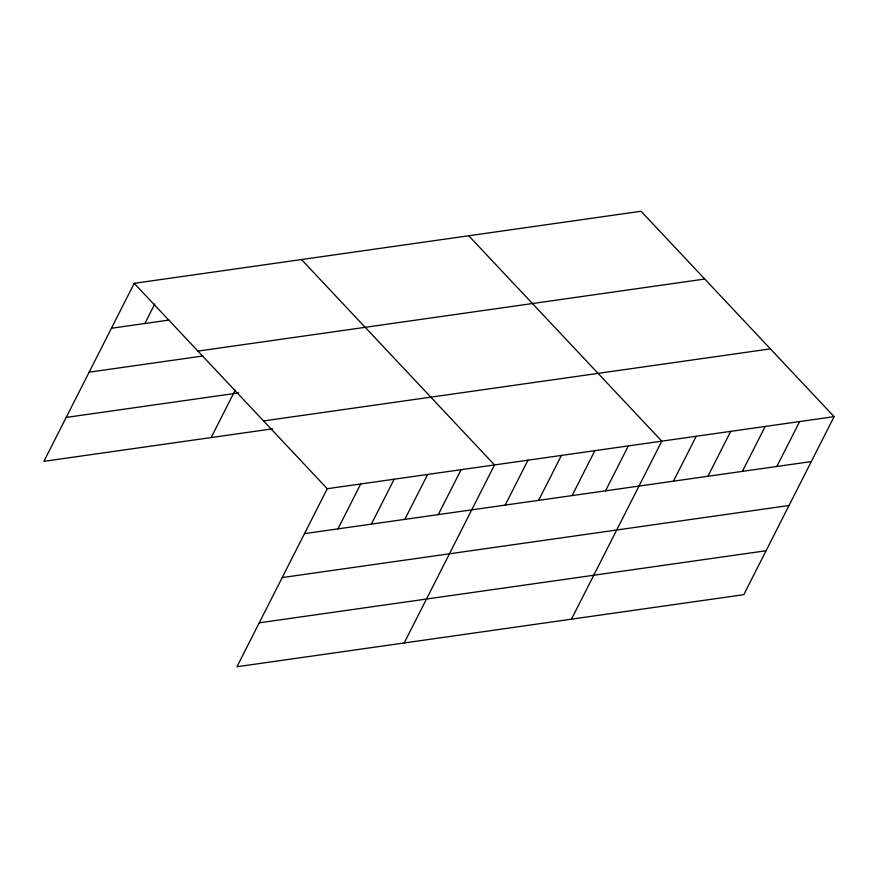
<?xml version="1.0" encoding="UTF-8"?>
<svg xmlns="http://www.w3.org/2000/svg" width="878" height="878" viewBox="0 0 878 878"><rect width="100%" height="100%" fill="white"/><g stroke="black" fill="none" stroke-linecap="round" stroke-linejoin="round"><path stroke-width="1.32" d="M834.1 416.655L327.274 488.717L236.961 666.742L743.787 594.669L834.1 416.655L641.039 211.258L134.213 283.331L43.9 461.345L272.696 428.815M144.881 323.488L154.737 304.062M211.148 437.562L235.249 390.073M337.942 528.885L360.726 483.965M371.383 524.133L394.178 479.201M404.835 519.37L427.63 474.449M438.287 514.618L461.082 469.697M404.209 642.959L494.534 464.934L301.472 259.548M505.19 505.102L527.974 460.182M538.642 500.35L561.426 455.419M572.094 495.587L594.878 450.666M605.535 490.835L628.33 445.914M571.468 619.177L661.782 441.151L468.72 235.765M673.448 481.177L696.243 436.256M707.92 476.271L730.705 431.35M742.382 471.376L765.177 426.456M776.843 466.47L799.639 421.55M111.429 328.251L168.96 320.064M197.923 351.101L704.749 279.039M89.139 372.173L202.873 355.996M66.179 417.423L238.783 392.883M263.565 420.935L770.39 348.873M304.49 533.637L811.305 461.576M282.2 577.57L789.026 505.498M259.24 622.82L766.066 550.747M134.213 283.331L327.274 488.717"/></g></svg>
